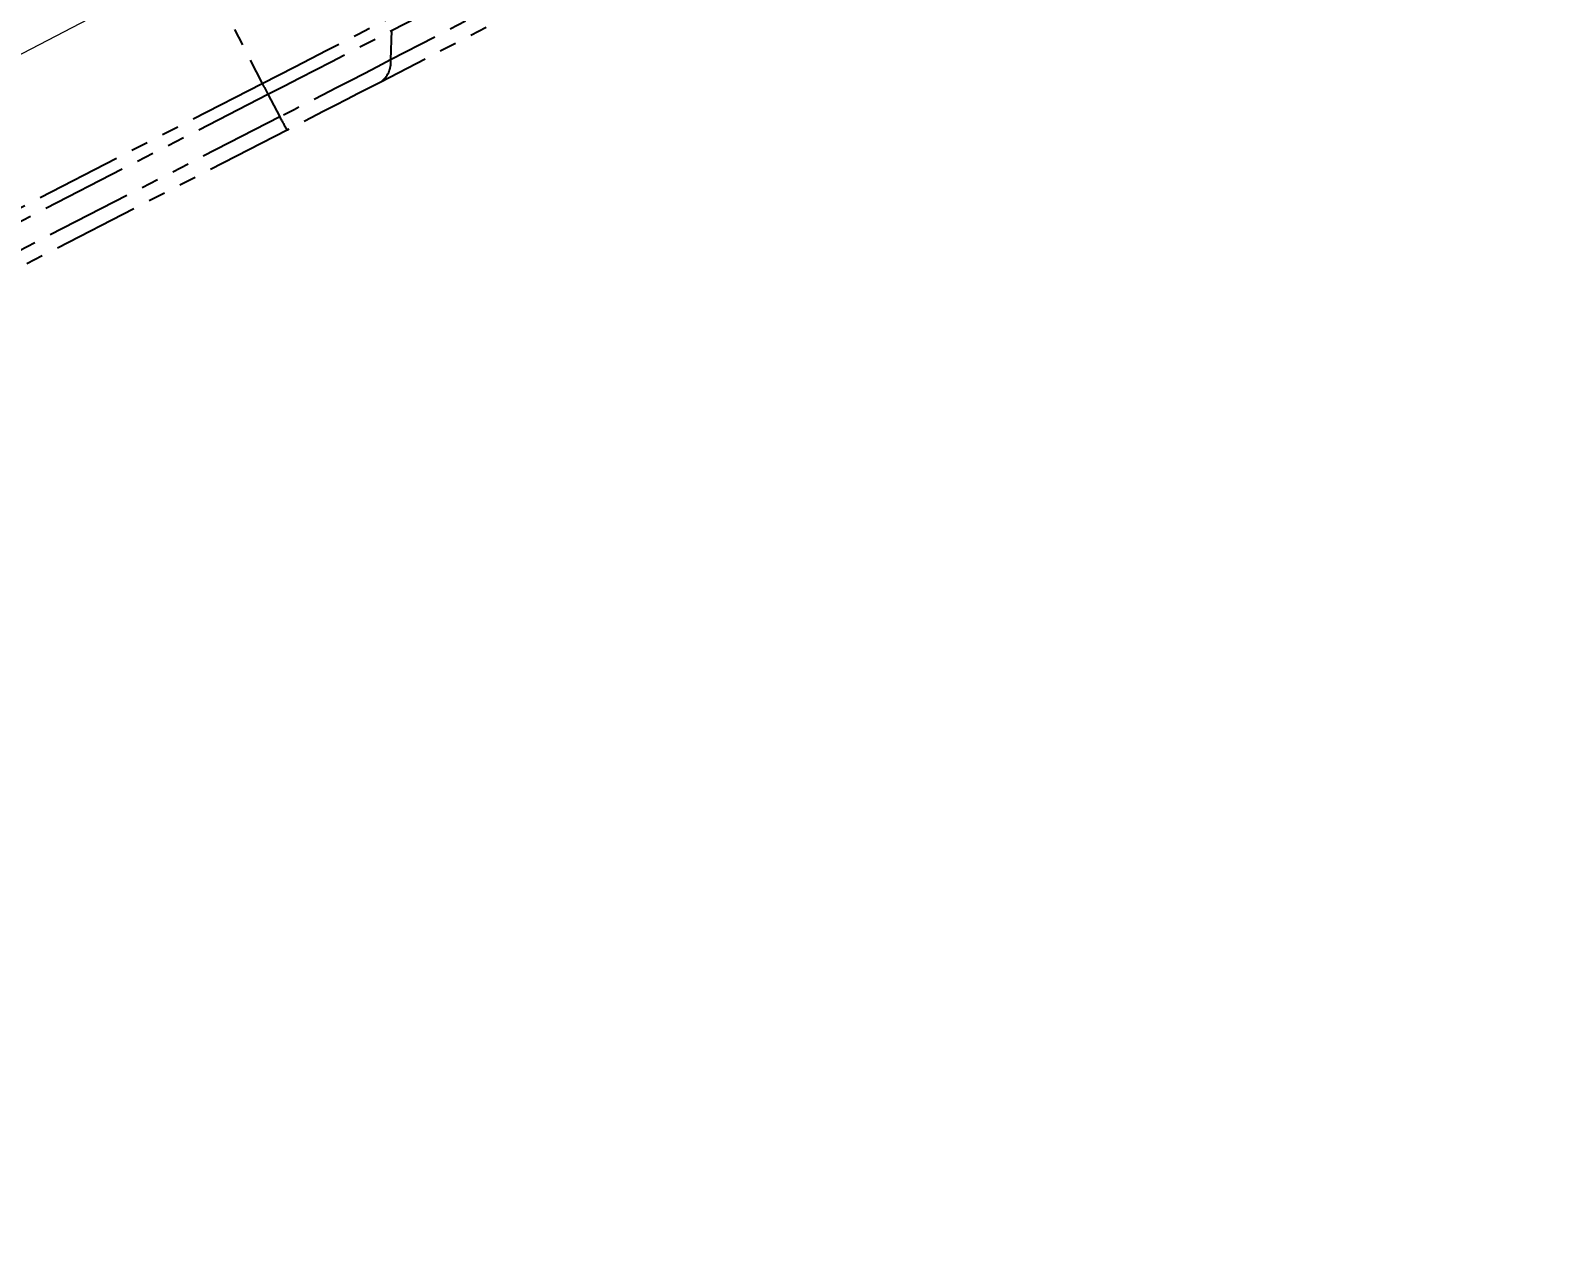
# Model space of a CAD drawing. Header units: millimetres. Extents: x 2180 to 4616, y 795 to 2518.
# Drawn here: x 4154.1 to 4266.7, y 1291.2 to 1380.7 of the extents above; entities that cross this region are included whole.
import ezdxf

# ---------------------------------------------------------------- set-up
doc = ezdxf.new("R2010")
doc.units = ezdxf.units.MM
doc.linetypes.add('CENTER2', pattern=[28.575, 19.05, -3.175, 3.175, -3.175])
doc.linetypes.add('PHANTOM', pattern=[12.7, 6.35, -1.27, 1.27, -1.27, 1.27, -1.27])
doc.layers.add('单点划线', color=1, linetype='CENTER2', lineweight=13)
doc.layers.add('标注', color=3, linetype='Continuous', lineweight=13)
doc.styles.add('SLDTEXTSTYLE1', font='txt.shx', dxfattribs={"width": 0.7, "bigfont": 'gbcbig.shx'})
doc.dimstyles.new('SLDDIMSTYLE12$2', dxfattribs={"dimtxt": 12, "dimasz": 10, "dimexe": 0, "dimexo": 0.0625, "dimgap": 0.875, "dimtad": 1, "dimdec": 1, "dimlfac": 1.8, "dimrnd": 1e-09, "dimzin": 12, "dimdsep": 46, "dimtxsty": 'SLDTEXTSTYLE1', "dimcen": 0.09, "dimdle": 8.16, "dimclrd": 3, "dimclre": 3, "dimadec": 0, "dimazin": 3, "dimtfac": 1, "dimtdec": 1, "dimtofl": 0, "dimtmove": 0, "dimatfit": 3, "dimfxl": 0, "dimfrac": 2, "dimtolj": 1, "dimlwd": 5, "dimlwe": 5, "dimarcsym": 0})

# ---------------------------------------------------------------- blocks, each defined once
blk = doc.blocks.new('*D59')
at = {"layer": 'Defpoints', "color": 0, "transparency": 16777216}
for p in [(3962.41, 1529.66), (3963.83, 1448.59), (4266.68, 1438.02), (4266.68, 1438.02), (3985.07, 1291.24)]:
    blk.add_point(p, dxfattribs=at)
at = {"layer": '标注', "color": 3, "linetype": 'Continuous', "lineweight": 5, "transparency": 16777216}
blk.add_arc((4266.68, 1438.02), 303.03, 165.1292, 205.6373, dxfattribs=at)
at = {"layer": '标注', "color": 3, "transparency": 16777216}
for points in [[(3972.19, 1516.24), (3975.4, 1515.33), (3976.52, 1525.41)], [(3994.97, 1307.65), (3991.99, 1306.16), (3997.96, 1297.96)]]:
    blk.add_solid(points, dxfattribs=at)
at = {"layer": '标注', "color": 0, "transparency": 16777216, "insert": (3970.83, 1410.14), "char_height": 10, "attachment_point": 5, "rotation": 275.3833, "style": 'SLDTEXTSTYLE1'}
blk.add_mtext('\\A1;60%%D', dxfattribs=at)

msp = doc.modelspace()

# ---------------------------------------------------------------- linework, layer by layer
at = {"color": 7, "linetype": 'PHANTOM', "lineweight": 25}
for p, q in [((4180.743, 1380.731), (4217.865, 1399.897)), ((4217.796, 1397.723), (4180.673, 1378.557)), ((4217.061, 1396.098), (4179.939, 1376.932)), ((4164.519, 1389.837), (4171.2, 1376.827)), ((4180.743, 1380.731), (4180.673, 1378.557)), ((4053.131, 1316.201), (4171.2, 1376.827)), ((4053.544, 1315.404), (4171.614, 1376.031)), ((4171.614, 1376.031), (4172.502, 1374.351)), ((4172.502, 1374.351), (4053.733, 1313.365)), ((4173.035, 1373.378), (4054.266, 1312.393))]:
    msp.add_line(p, q, dxfattribs=at)
at = {"color": 7, "linetype": 'PHANTOM', "lineweight": 25, "flags": 128}
for points in [[(4171.2, 1376.827), (4172.398, 1377.443), (4173.592, 1378.057), (4174.78, 1378.668), (4175.958, 1379.274), (4177.122, 1379.873), (4178.269, 1380.464), (4179.395, 1381.045), (4180.498, 1381.614)], [(4171.614, 1376.031), (4172.789, 1376.635), (4173.962, 1377.238), (4175.129, 1377.837), (4176.285, 1378.432), (4177.428, 1379.021), (4178.554, 1379.601), (4179.66, 1380.172), (4180.743, 1380.731)], [(4180.673, 1378.557), (4179.704, 1378.057), (4178.714, 1377.547), (4177.706, 1377.027), (4176.683, 1376.5), (4175.648, 1375.968), (4174.604, 1375.431), (4173.554, 1374.891), (4172.502, 1374.351)], [(4179.939, 1376.932), (4179.12, 1376.51), (4178.284, 1376.078), (4177.432, 1375.639), (4176.568, 1375.194), (4175.693, 1374.744), (4174.811, 1374.291), (4173.925, 1373.835), (4173.035, 1373.378)]]:
    msp.add_lwpolyline(points, dxfattribs=at)
at = {"color": 7, "linetype": 'PHANTOM', "lineweight": 25}
for centre, radius, start, end in [((4178.913, 1378.374), 1.77, 305.42077, 5.94037), ((4244.781, 1414.527), 82.676, 207.12832, 207.75053), ((4185.641, 1380.925), 14.692, 206.58128, 210.90794)]:
    msp.add_arc(centre, radius, start, end, dxfattribs=at)
at = {"layer": '单点划线'}
msp.add_line((4266.679, 1438.019), (3985.066, 1291.244), dxfattribs=at)

# ---------------------------------------------------------------- dimensions: what is measured, and where the dimension line sits
at = {"layer": '标注'}
dim = msp.add_angular_dim_2l(base=(3963.832, 1448.586), line1=((4266.679, 1438.019), (3962.412, 1529.66)), line2=((4266.679, 1438.019), (3985.066, 1291.244)), text='60%%D', dimstyle='SLDDIMSTYLE12$2', override={"dimtxt": 10, "dimadec": 3, "dimtdec": 3, "dimtzin": 0}, dxfattribs=at)
dim.commit()
dim.dimension.update_dxf_attribs({"geometry": '*D59', "text_midpoint": (3970.833, 1410.14)})

doc.saveas('drawing.dxf')
